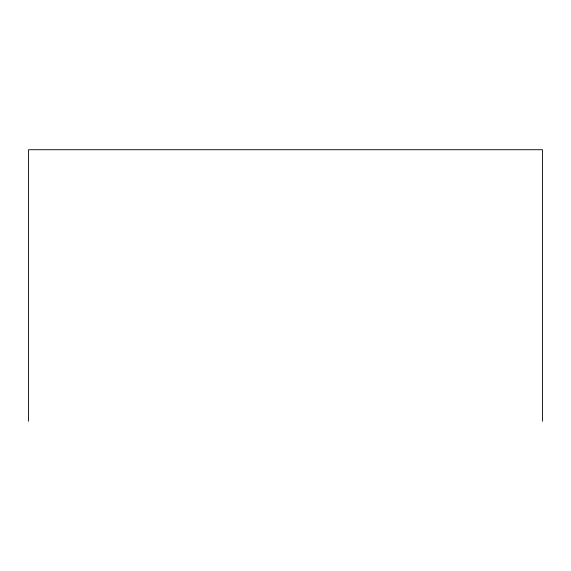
<?xml version="1.0" encoding="UTF-8"?>
<svg xmlns="http://www.w3.org/2000/svg" width="571" height="571" viewBox="0 0 571 571"><rect width="100%" height="100%" fill="white"/><g stroke="black" fill="none" stroke-linecap="round" stroke-linejoin="round"><path stroke-width="0.86" d="M542.45 421.277L542.45 149.723L28.55 149.723L28.55 421.277"/></g></svg>
